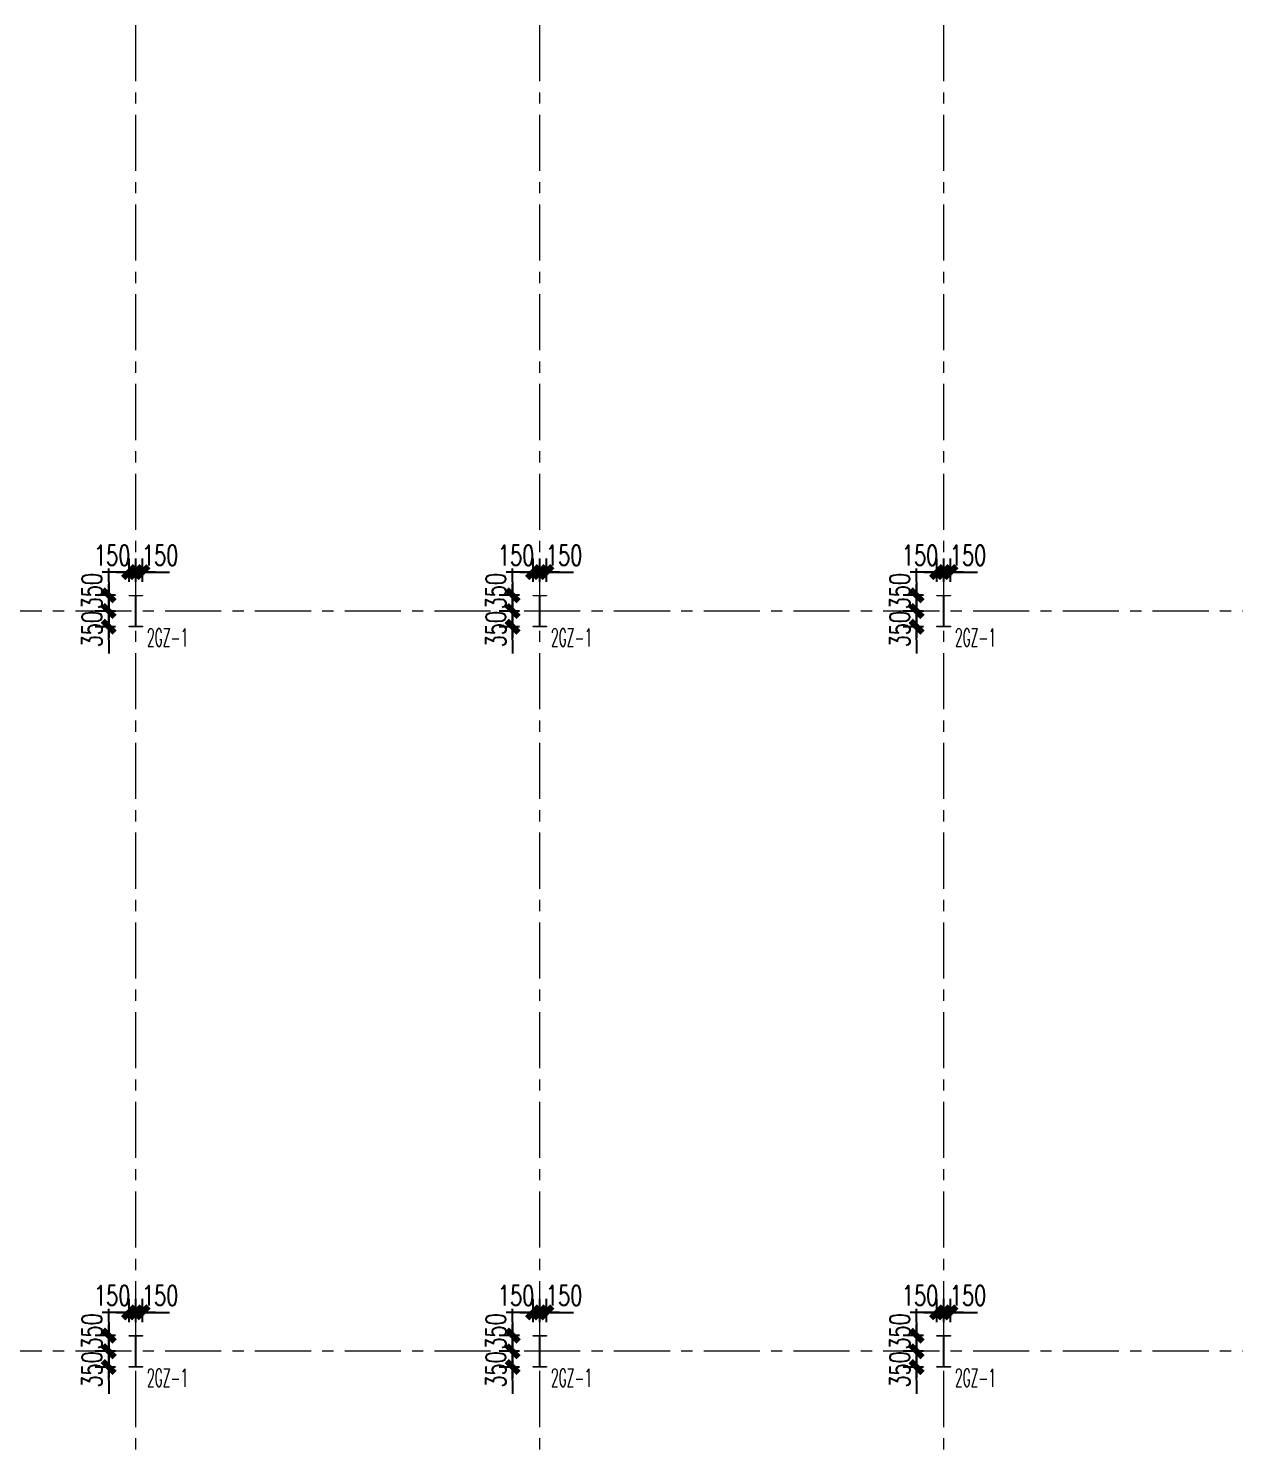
# Model space of a CAD drawing. Extents: x -1201378 to 2367219, y -619313 to 244905.
# Drawn here: x 168850 to 195722, y -33310 to -1613 of the extents above; entities that cross this region are included whole.
import ezdxf
from ezdxf.enums import TextEntityAlignment as Align

# ---------------------------------------------------------------- set-up
doc = ezdxf.new("R2010")
doc.units = 0
doc.header["$LTSCALE"] = 1000
doc.linetypes.add('CENTER', pattern=[2, 1.25, -0.25, 0.25, -0.25])
doc.layers.get('0').update_dxf_attribs({"linetype": 'CONTINUOUS'})
doc.layers.get('Defpoints').update_dxf_attribs({"linetype": 'CONTINUOUS'})
for name, color, linetype, lineweight in [('S-axis', 111, 'CONTINUOUS', 0), ('S-col', 2, 'CONTINUOUS', 0), ('S-dote', 5, 'CENTER', 0)]:
    doc.layers.add(name, color=color, linetype=linetype, lineweight=lineweight)
doc.layers.add('S-DIMZ', color=115, linetype='CONTINUOUS')
doc.layers.add('S-SGJ', color=21, linetype='CONTINUOUS')
doc.styles.add('SS1', font='tj-romans1.shx', dxfattribs={"width": 0.7, "bigfont": 'tj-hztxt1.shx'})
doc.dimstyles.new('S-150-ARCHI', dxfattribs={"dimscale": 150, "dimtxt": 3, "dimasz": 2, "dimexe": 2, "dimexo": 2, "dimgap": 1, "dimtad": 1, "dimdec": 0, "dimzin": 0, "dimdsep": 46, "dimtxsty": 'SS1', "dimblk1": 'TT', "dimblk2": 'TT', "dimsah": 1, "dimcen": 1, "dimclrd": 256, "dimclre": 256, "dimclrt": 256, "dimadec": 0, "dimazin": 0, "dimtfac": 1, "dimtdec": 0, "dimtix": 1, "dimtmove": 2, "dimatfit": 0, "dimldrblk": 'TT', "dimfxl": 2, "dimtolj": 1, "dimtzin": 0, "dimarcsym": 0})

# ---------------------------------------------------------------- blocks, each defined once
blk = doc.blocks.new('2#轴网')
at = {"layer": 'S-dote'}
for p, q in [((-128758.5, -270787), (-128758.5, -175298.2)), ((-119758.5, -270787), (-119758.5, -175298.2)), ((-110758.5, -270787), (-110758.5, -175298.2)), ((-74854.3, -214598.2), (-251154.3, -214598.2)), ((-74854.3, -231098.2), (-251154.3, -231098.2))]:
    blk.add_line(p, q, dxfattribs=at)
blk = doc.blocks.new('nt66')
at = {"layer": 'S-col'}
blk.add_lwpolyline([(-195790, 766820), (-195490, 766820), (-195490, 766808), (-195636, 766808), (-195636, 766132), (-195490, 766132), (-195490, 766120), (-195790, 766120), (-195790, 766132), (-195644, 766132), (-195644, 766808), (-195790, 766808)], close=True, dxfattribs=at)
blk = doc.blocks.new('33333')
for p in [(21786, -76900), (30786, -76900), (39786, -76900), (21786, -93400), (30786, -93400), (39786, -93400)]:
    blk.add_blockref('nt66', p)
blk = doc.blocks.new('TT')
blk.add_line((-0.97, 0), (0.97, 0))
at = {"const_width": 0.45}
blk.add_lwpolyline([(-0.44, -0.44), (0.44, 0.44)], dxfattribs=at)
blk = doc.blocks.new('*D4527')
at = {"layer": 'Defpoints', "color": 0, "transparency": 16777216}
for p in [(171242, -30230), (171242, -30748), (171392, -30748)]:
    blk.add_point(p, dxfattribs=at)
at = {"layer": 'S-DIMZ', "lineweight": -2, "transparency": 16777216}
for p, q in [((171242, -30448), (171242, -29930)), ((171392, -30448), (171392, -29930)), ((170942, -30230), (170642, -30230)), ((171392, -30230), (171242, -30230)), ((171692, -30230), (171992, -30230))]:
    blk.add_line(p, q, dxfattribs=at)
at = {"layer": 'S-DIMZ', "lineweight": -2, "transparency": 16777216, "xscale": 300, "yscale": 300, "zscale": 300}
blk.add_blockref('TT', (171242, -30230), dxfattribs=at)
at = {"layer": 'S-DIMZ', "lineweight": -2, "transparency": 16777216, "xscale": 300, "yscale": 300, "zscale": 300, "rotation": 180}
blk.add_blockref('TT', (171392, -30230), dxfattribs=at)
at = {"layer": 'S-DIMZ', "transparency": 16777216, "insert": (171785, -29855), "char_height": 450, "attachment_point": 5, "style": 'SS1'}
blk.add_mtext('\\A1;150', dxfattribs=at)
blk = doc.blocks.new('*D4528')
at = {"layer": 'Defpoints', "color": 0, "transparency": 16777216}
for p in [(171092, -30230), (171092, -30748), (171242, -30748)]:
    blk.add_point(p, dxfattribs=at)
at = {"layer": 'S-DIMZ', "lineweight": -2, "transparency": 16777216}
for p, q in [((171092, -30448), (171092, -29930)), ((171242, -30448), (171242, -29930)), ((170792, -30230), (170492, -30230)), ((171242, -30230), (171092, -30230)), ((171542, -30230), (171842, -30230))]:
    blk.add_line(p, q, dxfattribs=at)
at = {"layer": 'S-DIMZ', "lineweight": -2, "transparency": 16777216, "xscale": 300, "yscale": 300, "zscale": 300}
blk.add_blockref('TT', (171092, -30230), dxfattribs=at)
at = {"layer": 'S-DIMZ', "lineweight": -2, "transparency": 16777216, "xscale": 300, "yscale": 300, "zscale": 300, "rotation": 180}
blk.add_blockref('TT', (171242, -30230), dxfattribs=at)
at = {"layer": 'S-DIMZ', "transparency": 16777216, "insert": (170716, -29855), "char_height": 450, "attachment_point": 5, "style": 'SS1'}
blk.add_mtext('\\A1;150', dxfattribs=at)
blk = doc.blocks.new('*D4529')
at = {"layer": 'Defpoints', "color": 0, "transparency": 16777216}
for p in [(171092, -30748), (170638, -31098), (171092, -31098)]:
    blk.add_point(p, dxfattribs=at)
at = {"layer": 'S-DIMZ', "lineweight": -2, "transparency": 16777216}
for p, q in [((170638, -30448), (170638, -30148)), ((170792, -30748), (170338, -30748)), ((170638, -30748), (170638, -31098)), ((170792, -31098), (170338, -31098)), ((170638, -31398), (170638, -31698))]:
    blk.add_line(p, q, dxfattribs=at)
at = {"layer": 'S-DIMZ', "lineweight": -2, "transparency": 16777216, "xscale": 300, "yscale": 300, "zscale": 300}
for p, rotation in [((170638, -30748), 270), ((170638, -31098), 90)]:
    blk.add_blockref('TT', p, dxfattribs=dict(at, rotation=rotation))
at = {"layer": 'S-DIMZ', "transparency": 16777216, "insert": (170263, -30655), "char_height": 450, "attachment_point": 5, "rotation": 90, "style": 'SS1'}
blk.add_mtext('\\A1;350', dxfattribs=at)
blk = doc.blocks.new('*D4530')
at = {"layer": 'Defpoints', "color": 0, "transparency": 16777216}
for p in [(171092, -31098), (170638, -31448), (171092, -31448)]:
    blk.add_point(p, dxfattribs=at)
at = {"layer": 'S-DIMZ', "lineweight": -2, "transparency": 16777216}
for p, q in [((170638, -30798), (170638, -30498)), ((170792, -31098), (170338, -31098)), ((170638, -31098), (170638, -31448)), ((170792, -31448), (170338, -31448)), ((170638, -31748), (170638, -32048))]:
    blk.add_line(p, q, dxfattribs=at)
at = {"layer": 'S-DIMZ', "lineweight": -2, "transparency": 16777216, "xscale": 300, "yscale": 300, "zscale": 300}
for p, rotation in [((170638, -31098), 270), ((170638, -31448), 90)]:
    blk.add_blockref('TT', p, dxfattribs=dict(at, rotation=rotation))
at = {"layer": 'S-DIMZ', "transparency": 16777216, "insert": (170263, -31502), "char_height": 450, "attachment_point": 5, "rotation": 90, "style": 'SS1'}
blk.add_mtext('\\A1;350', dxfattribs=at)
blk = doc.blocks.new('*D4531')
at = {"layer": 'Defpoints', "color": 0, "transparency": 16777216}
for p in [(180242, -30230), (180242, -30748), (180392, -30748)]:
    blk.add_point(p, dxfattribs=at)
at = {"layer": 'S-DIMZ', "lineweight": -2, "transparency": 16777216}
for p, q in [((180242, -30448), (180242, -29930)), ((180392, -30448), (180392, -29930)), ((179942, -30230), (179642, -30230)), ((180392, -30230), (180242, -30230)), ((180692, -30230), (180992, -30230))]:
    blk.add_line(p, q, dxfattribs=at)
at = {"layer": 'S-DIMZ', "lineweight": -2, "transparency": 16777216, "xscale": 300, "yscale": 300, "zscale": 300}
blk.add_blockref('TT', (180242, -30230), dxfattribs=at)
at = {"layer": 'S-DIMZ', "lineweight": -2, "transparency": 16777216, "xscale": 300, "yscale": 300, "zscale": 300, "rotation": 180}
blk.add_blockref('TT', (180392, -30230), dxfattribs=at)
at = {"layer": 'S-DIMZ', "transparency": 16777216, "insert": (180785, -29855), "char_height": 450, "attachment_point": 5, "style": 'SS1'}
blk.add_mtext('\\A1;150', dxfattribs=at)
blk = doc.blocks.new('*D4532')
at = {"layer": 'Defpoints', "color": 0, "transparency": 16777216}
for p in [(180092, -30230), (180092, -30748), (180242, -30748)]:
    blk.add_point(p, dxfattribs=at)
at = {"layer": 'S-DIMZ', "lineweight": -2, "transparency": 16777216}
for p, q in [((180092, -30448), (180092, -29930)), ((180242, -30448), (180242, -29930)), ((179792, -30230), (179492, -30230)), ((180242, -30230), (180092, -30230)), ((180542, -30230), (180842, -30230))]:
    blk.add_line(p, q, dxfattribs=at)
at = {"layer": 'S-DIMZ', "lineweight": -2, "transparency": 16777216, "xscale": 300, "yscale": 300, "zscale": 300}
blk.add_blockref('TT', (180092, -30230), dxfattribs=at)
at = {"layer": 'S-DIMZ', "lineweight": -2, "transparency": 16777216, "xscale": 300, "yscale": 300, "zscale": 300, "rotation": 180}
blk.add_blockref('TT', (180242, -30230), dxfattribs=at)
at = {"layer": 'S-DIMZ', "transparency": 16777216, "insert": (179716, -29855), "char_height": 450, "attachment_point": 5, "style": 'SS1'}
blk.add_mtext('\\A1;150', dxfattribs=at)
blk = doc.blocks.new('*D4533')
at = {"layer": 'Defpoints', "color": 0, "transparency": 16777216}
for p in [(180092, -30748), (179638, -31098), (180092, -31098)]:
    blk.add_point(p, dxfattribs=at)
at = {"layer": 'S-DIMZ', "lineweight": -2, "transparency": 16777216}
for p, q in [((179638, -30448), (179638, -30148)), ((179792, -30748), (179338, -30748)), ((179638, -30748), (179638, -31098)), ((179792, -31098), (179338, -31098)), ((179638, -31398), (179638, -31698))]:
    blk.add_line(p, q, dxfattribs=at)
at = {"layer": 'S-DIMZ', "lineweight": -2, "transparency": 16777216, "xscale": 300, "yscale": 300, "zscale": 300}
for p, rotation in [((179638, -30748), 270), ((179638, -31098), 90)]:
    blk.add_blockref('TT', p, dxfattribs=dict(at, rotation=rotation))
at = {"layer": 'S-DIMZ', "transparency": 16777216, "insert": (179263, -30655), "char_height": 450, "attachment_point": 5, "rotation": 90, "style": 'SS1'}
blk.add_mtext('\\A1;350', dxfattribs=at)
blk = doc.blocks.new('*D4534')
at = {"layer": 'Defpoints', "color": 0, "transparency": 16777216}
for p in [(180092, -31098), (179638, -31448), (180092, -31448)]:
    blk.add_point(p, dxfattribs=at)
at = {"layer": 'S-DIMZ', "lineweight": -2, "transparency": 16777216}
for p, q in [((179638, -30798), (179638, -30498)), ((179792, -31098), (179338, -31098)), ((179638, -31098), (179638, -31448)), ((179792, -31448), (179338, -31448)), ((179638, -31748), (179638, -32048))]:
    blk.add_line(p, q, dxfattribs=at)
at = {"layer": 'S-DIMZ', "lineweight": -2, "transparency": 16777216, "xscale": 300, "yscale": 300, "zscale": 300}
for p, rotation in [((179638, -31098), 270), ((179638, -31448), 90)]:
    blk.add_blockref('TT', p, dxfattribs=dict(at, rotation=rotation))
at = {"layer": 'S-DIMZ', "transparency": 16777216, "insert": (179263, -31502), "char_height": 450, "attachment_point": 5, "rotation": 90, "style": 'SS1'}
blk.add_mtext('\\A1;350', dxfattribs=at)
blk = doc.blocks.new('*D4485')
at = {"layer": 'Defpoints', "color": 0, "transparency": 16777216}
for p in [(189242, -30230), (189242, -30748), (189392, -30748)]:
    blk.add_point(p, dxfattribs=at)
at = {"layer": 'S-DIMZ', "lineweight": -2, "transparency": 16777216}
for p, q in [((189242, -30448), (189242, -29930)), ((189392, -30448), (189392, -29930)), ((188942, -30230), (188642, -30230)), ((189392, -30230), (189242, -30230)), ((189692, -30230), (189992, -30230))]:
    blk.add_line(p, q, dxfattribs=at)
at = {"layer": 'S-DIMZ', "lineweight": -2, "transparency": 16777216, "xscale": 300, "yscale": 300, "zscale": 300}
blk.add_blockref('TT', (189242, -30230), dxfattribs=at)
at = {"layer": 'S-DIMZ', "lineweight": -2, "transparency": 16777216, "xscale": 300, "yscale": 300, "zscale": 300, "rotation": 180}
blk.add_blockref('TT', (189392, -30230), dxfattribs=at)
at = {"layer": 'S-DIMZ', "transparency": 16777216, "insert": (189785, -29855), "char_height": 450, "attachment_point": 5, "style": 'SS1'}
blk.add_mtext('\\A1;150', dxfattribs=at)
blk = doc.blocks.new('*D4486')
at = {"layer": 'Defpoints', "color": 0, "transparency": 16777216}
for p in [(189092, -30230), (189092, -30748), (189242, -30748)]:
    blk.add_point(p, dxfattribs=at)
at = {"layer": 'S-DIMZ', "lineweight": -2, "transparency": 16777216}
for p, q in [((189092, -30448), (189092, -29930)), ((189242, -30448), (189242, -29930)), ((188792, -30230), (188492, -30230)), ((189242, -30230), (189092, -30230)), ((189542, -30230), (189842, -30230))]:
    blk.add_line(p, q, dxfattribs=at)
at = {"layer": 'S-DIMZ', "lineweight": -2, "transparency": 16777216, "xscale": 300, "yscale": 300, "zscale": 300}
blk.add_blockref('TT', (189092, -30230), dxfattribs=at)
at = {"layer": 'S-DIMZ', "lineweight": -2, "transparency": 16777216, "xscale": 300, "yscale": 300, "zscale": 300, "rotation": 180}
blk.add_blockref('TT', (189242, -30230), dxfattribs=at)
at = {"layer": 'S-DIMZ', "transparency": 16777216, "insert": (188716, -29855), "char_height": 450, "attachment_point": 5, "style": 'SS1'}
blk.add_mtext('\\A1;150', dxfattribs=at)
blk = doc.blocks.new('*D4487')
at = {"layer": 'Defpoints', "color": 0, "transparency": 16777216}
for p in [(189092, -30748), (188638, -31098), (189092, -31098)]:
    blk.add_point(p, dxfattribs=at)
at = {"layer": 'S-DIMZ', "lineweight": -2, "transparency": 16777216}
for p, q in [((188638, -30448), (188638, -30148)), ((188792, -30748), (188338, -30748)), ((188638, -30748), (188638, -31098)), ((188792, -31098), (188338, -31098)), ((188638, -31398), (188638, -31698))]:
    blk.add_line(p, q, dxfattribs=at)
at = {"layer": 'S-DIMZ', "lineweight": -2, "transparency": 16777216, "xscale": 300, "yscale": 300, "zscale": 300}
for p, rotation in [((188638, -30748), 270), ((188638, -31098), 90)]:
    blk.add_blockref('TT', p, dxfattribs=dict(at, rotation=rotation))
at = {"layer": 'S-DIMZ', "transparency": 16777216, "insert": (188263, -30655), "char_height": 450, "attachment_point": 5, "rotation": 90, "style": 'SS1'}
blk.add_mtext('\\A1;350', dxfattribs=at)
blk = doc.blocks.new('*D4488')
at = {"layer": 'Defpoints', "color": 0, "transparency": 16777216}
for p in [(189092, -31098), (188638, -31448), (189092, -31448)]:
    blk.add_point(p, dxfattribs=at)
at = {"layer": 'S-DIMZ', "lineweight": -2, "transparency": 16777216}
for p, q in [((188638, -30798), (188638, -30498)), ((188792, -31098), (188338, -31098)), ((188638, -31098), (188638, -31448)), ((188792, -31448), (188338, -31448)), ((188638, -31748), (188638, -32048))]:
    blk.add_line(p, q, dxfattribs=at)
at = {"layer": 'S-DIMZ', "lineweight": -2, "transparency": 16777216, "xscale": 300, "yscale": 300, "zscale": 300}
for p, rotation in [((188638, -31098), 270), ((188638, -31448), 90)]:
    blk.add_blockref('TT', p, dxfattribs=dict(at, rotation=rotation))
at = {"layer": 'S-DIMZ', "transparency": 16777216, "insert": (188263, -31502), "char_height": 450, "attachment_point": 5, "rotation": 90, "style": 'SS1'}
blk.add_mtext('\\A1;350', dxfattribs=at)
blk = doc.blocks.new('*D4597')
at = {"layer": 'Defpoints', "color": 0, "transparency": 16777216}
for p in [(171242, -13730), (171242, -14248), (171392, -14248)]:
    blk.add_point(p, dxfattribs=at)
at = {"layer": 'S-DIMZ', "lineweight": -2, "transparency": 16777216}
for p, q in [((171242, -13948), (171242, -13430)), ((171392, -13948), (171392, -13430)), ((170942, -13730), (170642, -13730)), ((171392, -13730), (171242, -13730)), ((171692, -13730), (171992, -13730))]:
    blk.add_line(p, q, dxfattribs=at)
at = {"layer": 'S-DIMZ', "lineweight": -2, "transparency": 16777216, "xscale": 300, "yscale": 300, "zscale": 300}
blk.add_blockref('TT', (171242, -13730), dxfattribs=at)
at = {"layer": 'S-DIMZ', "lineweight": -2, "transparency": 16777216, "xscale": 300, "yscale": 300, "zscale": 300, "rotation": 180}
blk.add_blockref('TT', (171392, -13730), dxfattribs=at)
at = {"layer": 'S-DIMZ', "transparency": 16777216, "insert": (171785, -13355), "char_height": 450, "attachment_point": 5, "style": 'SS1'}
blk.add_mtext('\\A1;150', dxfattribs=at)
blk = doc.blocks.new('*D4598')
at = {"layer": 'Defpoints', "color": 0, "transparency": 16777216}
for p in [(171092, -13730), (171092, -14248), (171242, -14248)]:
    blk.add_point(p, dxfattribs=at)
at = {"layer": 'S-DIMZ', "lineweight": -2, "transparency": 16777216}
for p, q in [((171092, -13948), (171092, -13430)), ((171242, -13948), (171242, -13430)), ((170792, -13730), (170492, -13730)), ((171242, -13730), (171092, -13730)), ((171542, -13730), (171842, -13730))]:
    blk.add_line(p, q, dxfattribs=at)
at = {"layer": 'S-DIMZ', "lineweight": -2, "transparency": 16777216, "xscale": 300, "yscale": 300, "zscale": 300}
blk.add_blockref('TT', (171092, -13730), dxfattribs=at)
at = {"layer": 'S-DIMZ', "lineweight": -2, "transparency": 16777216, "xscale": 300, "yscale": 300, "zscale": 300, "rotation": 180}
blk.add_blockref('TT', (171242, -13730), dxfattribs=at)
at = {"layer": 'S-DIMZ', "transparency": 16777216, "insert": (170716, -13355), "char_height": 450, "attachment_point": 5, "style": 'SS1'}
blk.add_mtext('\\A1;150', dxfattribs=at)
blk = doc.blocks.new('*D4599')
at = {"layer": 'Defpoints', "color": 0, "transparency": 16777216}
for p in [(171092, -14248), (170638, -14598), (171092, -14598)]:
    blk.add_point(p, dxfattribs=at)
at = {"layer": 'S-DIMZ', "lineweight": -2, "transparency": 16777216}
for p, q in [((170638, -13948), (170638, -13648)), ((170792, -14248), (170338, -14248)), ((170638, -14248), (170638, -14598)), ((170792, -14598), (170338, -14598)), ((170638, -14898), (170638, -15198))]:
    blk.add_line(p, q, dxfattribs=at)
at = {"layer": 'S-DIMZ', "lineweight": -2, "transparency": 16777216, "xscale": 300, "yscale": 300, "zscale": 300}
for p, rotation in [((170638, -14248), 270), ((170638, -14598), 90)]:
    blk.add_blockref('TT', p, dxfattribs=dict(at, rotation=rotation))
at = {"layer": 'S-DIMZ', "transparency": 16777216, "insert": (170263, -14155), "char_height": 450, "attachment_point": 5, "rotation": 90, "style": 'SS1'}
blk.add_mtext('\\A1;350', dxfattribs=at)
blk = doc.blocks.new('*D4600')
at = {"layer": 'Defpoints', "color": 0, "transparency": 16777216}
for p in [(171092, -14598), (170638, -14948), (171092, -14948)]:
    blk.add_point(p, dxfattribs=at)
at = {"layer": 'S-DIMZ', "lineweight": -2, "transparency": 16777216}
for p, q in [((170638, -14298), (170638, -13998)), ((170792, -14598), (170338, -14598)), ((170638, -14598), (170638, -14948)), ((170792, -14948), (170338, -14948)), ((170638, -15248), (170638, -15548))]:
    blk.add_line(p, q, dxfattribs=at)
at = {"layer": 'S-DIMZ', "lineweight": -2, "transparency": 16777216, "xscale": 300, "yscale": 300, "zscale": 300}
for p, rotation in [((170638, -14598), 270), ((170638, -14948), 90)]:
    blk.add_blockref('TT', p, dxfattribs=dict(at, rotation=rotation))
at = {"layer": 'S-DIMZ', "transparency": 16777216, "insert": (170263, -15002), "char_height": 450, "attachment_point": 5, "rotation": 90, "style": 'SS1'}
blk.add_mtext('\\A1;350', dxfattribs=at)
blk = doc.blocks.new('*D4601')
at = {"layer": 'Defpoints', "color": 0, "transparency": 16777216}
for p in [(180242, -13730), (180242, -14248), (180392, -14248)]:
    blk.add_point(p, dxfattribs=at)
at = {"layer": 'S-DIMZ', "lineweight": -2, "transparency": 16777216}
for p, q in [((180242, -13948), (180242, -13430)), ((180392, -13948), (180392, -13430)), ((179942, -13730), (179642, -13730)), ((180392, -13730), (180242, -13730)), ((180692, -13730), (180992, -13730))]:
    blk.add_line(p, q, dxfattribs=at)
at = {"layer": 'S-DIMZ', "lineweight": -2, "transparency": 16777216, "xscale": 300, "yscale": 300, "zscale": 300}
blk.add_blockref('TT', (180242, -13730), dxfattribs=at)
at = {"layer": 'S-DIMZ', "lineweight": -2, "transparency": 16777216, "xscale": 300, "yscale": 300, "zscale": 300, "rotation": 180}
blk.add_blockref('TT', (180392, -13730), dxfattribs=at)
at = {"layer": 'S-DIMZ', "transparency": 16777216, "insert": (180785, -13355), "char_height": 450, "attachment_point": 5, "style": 'SS1'}
blk.add_mtext('\\A1;150', dxfattribs=at)
blk = doc.blocks.new('*D4602')
at = {"layer": 'Defpoints', "color": 0, "transparency": 16777216}
for p in [(180092, -13730), (180092, -14248), (180242, -14248)]:
    blk.add_point(p, dxfattribs=at)
at = {"layer": 'S-DIMZ', "lineweight": -2, "transparency": 16777216}
for p, q in [((180092, -13948), (180092, -13430)), ((180242, -13948), (180242, -13430)), ((179792, -13730), (179492, -13730)), ((180242, -13730), (180092, -13730)), ((180542, -13730), (180842, -13730))]:
    blk.add_line(p, q, dxfattribs=at)
at = {"layer": 'S-DIMZ', "lineweight": -2, "transparency": 16777216, "xscale": 300, "yscale": 300, "zscale": 300}
blk.add_blockref('TT', (180092, -13730), dxfattribs=at)
at = {"layer": 'S-DIMZ', "lineweight": -2, "transparency": 16777216, "xscale": 300, "yscale": 300, "zscale": 300, "rotation": 180}
blk.add_blockref('TT', (180242, -13730), dxfattribs=at)
at = {"layer": 'S-DIMZ', "transparency": 16777216, "insert": (179716, -13355), "char_height": 450, "attachment_point": 5, "style": 'SS1'}
blk.add_mtext('\\A1;150', dxfattribs=at)
blk = doc.blocks.new('*D4603')
at = {"layer": 'Defpoints', "color": 0, "transparency": 16777216}
for p in [(180092, -14248), (179638, -14598), (180092, -14598)]:
    blk.add_point(p, dxfattribs=at)
at = {"layer": 'S-DIMZ', "lineweight": -2, "transparency": 16777216}
for p, q in [((179638, -13948), (179638, -13648)), ((179792, -14248), (179338, -14248)), ((179638, -14248), (179638, -14598)), ((179792, -14598), (179338, -14598)), ((179638, -14898), (179638, -15198))]:
    blk.add_line(p, q, dxfattribs=at)
at = {"layer": 'S-DIMZ', "lineweight": -2, "transparency": 16777216, "xscale": 300, "yscale": 300, "zscale": 300}
for p, rotation in [((179638, -14248), 270), ((179638, -14598), 90)]:
    blk.add_blockref('TT', p, dxfattribs=dict(at, rotation=rotation))
at = {"layer": 'S-DIMZ', "transparency": 16777216, "insert": (179263, -14155), "char_height": 450, "attachment_point": 5, "rotation": 90, "style": 'SS1'}
blk.add_mtext('\\A1;350', dxfattribs=at)
blk = doc.blocks.new('*D4604')
at = {"layer": 'Defpoints', "color": 0, "transparency": 16777216}
for p in [(180092, -14598), (179638, -14948), (180092, -14948)]:
    blk.add_point(p, dxfattribs=at)
at = {"layer": 'S-DIMZ', "lineweight": -2, "transparency": 16777216}
for p, q in [((179638, -14298), (179638, -13998)), ((179792, -14598), (179338, -14598)), ((179638, -14598), (179638, -14948)), ((179792, -14948), (179338, -14948)), ((179638, -15248), (179638, -15548))]:
    blk.add_line(p, q, dxfattribs=at)
at = {"layer": 'S-DIMZ', "lineweight": -2, "transparency": 16777216, "xscale": 300, "yscale": 300, "zscale": 300}
for p, rotation in [((179638, -14598), 270), ((179638, -14948), 90)]:
    blk.add_blockref('TT', p, dxfattribs=dict(at, rotation=rotation))
at = {"layer": 'S-DIMZ', "transparency": 16777216, "insert": (179263, -15002), "char_height": 450, "attachment_point": 5, "rotation": 90, "style": 'SS1'}
blk.add_mtext('\\A1;350', dxfattribs=at)
blk = doc.blocks.new('*D4555')
at = {"layer": 'Defpoints', "color": 0, "transparency": 16777216}
for p in [(189242, -13730), (189242, -14248), (189392, -14248)]:
    blk.add_point(p, dxfattribs=at)
at = {"layer": 'S-DIMZ', "lineweight": -2, "transparency": 16777216}
for p, q in [((189242, -13948), (189242, -13430)), ((189392, -13948), (189392, -13430)), ((188942, -13730), (188642, -13730)), ((189392, -13730), (189242, -13730)), ((189692, -13730), (189992, -13730))]:
    blk.add_line(p, q, dxfattribs=at)
at = {"layer": 'S-DIMZ', "lineweight": -2, "transparency": 16777216, "xscale": 300, "yscale": 300, "zscale": 300}
blk.add_blockref('TT', (189242, -13730), dxfattribs=at)
at = {"layer": 'S-DIMZ', "lineweight": -2, "transparency": 16777216, "xscale": 300, "yscale": 300, "zscale": 300, "rotation": 180}
blk.add_blockref('TT', (189392, -13730), dxfattribs=at)
at = {"layer": 'S-DIMZ', "transparency": 16777216, "insert": (189785, -13355), "char_height": 450, "attachment_point": 5, "style": 'SS1'}
blk.add_mtext('\\A1;150', dxfattribs=at)
blk = doc.blocks.new('*D4556')
at = {"layer": 'Defpoints', "color": 0, "transparency": 16777216}
for p in [(189092, -13730), (189092, -14248), (189242, -14248)]:
    blk.add_point(p, dxfattribs=at)
at = {"layer": 'S-DIMZ', "lineweight": -2, "transparency": 16777216}
for p, q in [((189092, -13948), (189092, -13430)), ((189242, -13948), (189242, -13430)), ((188792, -13730), (188492, -13730)), ((189242, -13730), (189092, -13730)), ((189542, -13730), (189842, -13730))]:
    blk.add_line(p, q, dxfattribs=at)
at = {"layer": 'S-DIMZ', "lineweight": -2, "transparency": 16777216, "xscale": 300, "yscale": 300, "zscale": 300}
blk.add_blockref('TT', (189092, -13730), dxfattribs=at)
at = {"layer": 'S-DIMZ', "lineweight": -2, "transparency": 16777216, "xscale": 300, "yscale": 300, "zscale": 300, "rotation": 180}
blk.add_blockref('TT', (189242, -13730), dxfattribs=at)
at = {"layer": 'S-DIMZ', "transparency": 16777216, "insert": (188716, -13355), "char_height": 450, "attachment_point": 5, "style": 'SS1'}
blk.add_mtext('\\A1;150', dxfattribs=at)
blk = doc.blocks.new('*D4557')
at = {"layer": 'Defpoints', "color": 0, "transparency": 16777216}
for p in [(189092, -14248), (188638, -14598), (189092, -14598)]:
    blk.add_point(p, dxfattribs=at)
at = {"layer": 'S-DIMZ', "lineweight": -2, "transparency": 16777216}
for p, q in [((188638, -13948), (188638, -13648)), ((188792, -14248), (188338, -14248)), ((188638, -14248), (188638, -14598)), ((188792, -14598), (188338, -14598)), ((188638, -14898), (188638, -15198))]:
    blk.add_line(p, q, dxfattribs=at)
at = {"layer": 'S-DIMZ', "lineweight": -2, "transparency": 16777216, "xscale": 300, "yscale": 300, "zscale": 300}
for p, rotation in [((188638, -14248), 270), ((188638, -14598), 90)]:
    blk.add_blockref('TT', p, dxfattribs=dict(at, rotation=rotation))
at = {"layer": 'S-DIMZ', "transparency": 16777216, "insert": (188263, -14155), "char_height": 450, "attachment_point": 5, "rotation": 90, "style": 'SS1'}
blk.add_mtext('\\A1;350', dxfattribs=at)
blk = doc.blocks.new('*D4558')
at = {"layer": 'Defpoints', "color": 0, "transparency": 16777216}
for p in [(189092, -14598), (188638, -14948), (189092, -14948)]:
    blk.add_point(p, dxfattribs=at)
at = {"layer": 'S-DIMZ', "lineweight": -2, "transparency": 16777216}
for p, q in [((188638, -14298), (188638, -13998)), ((188792, -14598), (188338, -14598)), ((188638, -14598), (188638, -14948)), ((188792, -14948), (188338, -14948)), ((188638, -15248), (188638, -15548))]:
    blk.add_line(p, q, dxfattribs=at)
at = {"layer": 'S-DIMZ', "lineweight": -2, "transparency": 16777216, "xscale": 300, "yscale": 300, "zscale": 300}
for p, rotation in [((188638, -14598), 270), ((188638, -14948), 90)]:
    blk.add_blockref('TT', p, dxfattribs=dict(at, rotation=rotation))
at = {"layer": 'S-DIMZ', "transparency": 16777216, "insert": (188263, -15002), "char_height": 450, "attachment_point": 5, "rotation": 90, "style": 'SS1'}
blk.add_mtext('\\A1;350', dxfattribs=at)

msp = doc.modelspace()

# ---------------------------------------------------------------- block references
at = {"layer": 'S-axis'}
msp.add_blockref('2#轴网', (300000, 200000), dxfattribs=at)
at = {"layer": 'S-col'}
msp.add_blockref('33333', (345095.7, -704168.2), dxfattribs=at)

# ---------------------------------------------------------------- texts
at = {"layer": 'S-SGJ', "style": 'SS1', "width": 0.5}
for p in [(171492.2, -15187.1), (180492.2, -15187.1), (189492.2, -15187.1), (171492.2, -31687.1), (180492.2, -31687.1), (189492.2, -31687.1)]:
    msp.add_text('2GZ-1', height=400, dxfattribs=at).set_placement(p, align=Align.MIDDLE_LEFT)

# ---------------------------------------------------------------- dimensions: what is measured, and where the dimension line sits
at = {"layer": 'S-DIMZ'}
for base, p1, p2, picture, middle in [((171091.5, -13730.4), (171241.5, -14248.2), (171091.5, -14248.2), '*D4598', (170716, -13355.4)), ((171241.5, -13730.4), (171391.5, -14248.2), (171241.5, -14248.2), '*D4597', (171784.5, -13355.4)), ((180091.5, -13730.4), (180241.5, -14248.2), (180091.5, -14248.2), '*D4602', (179716, -13355.4)), ((180241.5, -13730.4), (180391.5, -14248.2), (180241.5, -14248.2), '*D4601', (180784.5, -13355.4)), ((189091.5, -13730.4), (189241.5, -14248.2), (189091.5, -14248.2), '*D4556', (188716, -13355.4)), ((189241.5, -13730.4), (189391.5, -14248.2), (189241.5, -14248.2), '*D4555', (189784.5, -13355.4)), ((171091.5, -30230.4), (171241.5, -30748.2), (171091.5, -30748.2), '*D4528', (170716, -29855.4)), ((171241.5, -30230.4), (171391.5, -30748.2), (171241.5, -30748.2), '*D4527', (171784.5, -29855.4)), ((180091.5, -30230.4), (180241.5, -30748.2), (180091.5, -30748.2), '*D4532', (179716, -29855.4)), ((180241.5, -30230.4), (180391.5, -30748.2), (180241.5, -30748.2), '*D4531', (180784.5, -29855.4)), ((189091.5, -30230.4), (189241.5, -30748.2), (189091.5, -30748.2), '*D4486', (188716, -29855.4)), ((189241.5, -30230.4), (189391.5, -30748.2), (189241.5, -30748.2), '*D4485', (189784.5, -29855.4))]:
    dim = msp.add_linear_dim(base=base, p1=p1, p2=p2, dimstyle='S-150-ARCHI', dxfattribs=at)
    dim.commit()
    dim.dimension.update_dxf_attribs({"geometry": picture, "text_midpoint": middle, "dimtype": 160})
for base, p1, p2, picture, middle in [((170638.4, -14598.2), (171091.5, -14248.2), (171091.5, -14598.2), '*D4599', (170263.4, -14155.2)), ((179638.4, -14598.2), (180091.5, -14248.2), (180091.5, -14598.2), '*D4603', (179263.4, -14155.2)), ((188638.4, -14598.2), (189091.5, -14248.2), (189091.5, -14598.2), '*D4557', (188263.4, -14155.2)), ((170638.4, -14948.2), (171091.5, -14598.2), (171091.5, -14948.2), '*D4600', (170263.4, -15002.1)), ((179638.4, -14948.2), (180091.5, -14598.2), (180091.5, -14948.2), '*D4604', (179263.4, -15002.1)), ((188638.4, -14948.2), (189091.5, -14598.2), (189091.5, -14948.2), '*D4558', (188263.4, -15002.1)), ((170638.4, -31098.2), (171091.5, -30748.2), (171091.5, -31098.2), '*D4529', (170263.4, -30655.2)), ((179638.4, -31098.2), (180091.5, -30748.2), (180091.5, -31098.2), '*D4533', (179263.4, -30655.2)), ((188638.4, -31098.2), (189091.5, -30748.2), (189091.5, -31098.2), '*D4487', (188263.4, -30655.2)), ((170638.4, -31448.2), (171091.5, -31098.2), (171091.5, -31448.2), '*D4530', (170263.4, -31502.1)), ((179638.4, -31448.2), (180091.5, -31098.2), (180091.5, -31448.2), '*D4534', (179263.4, -31502.1)), ((188638.4, -31448.2), (189091.5, -31098.2), (189091.5, -31448.2), '*D4488', (188263.4, -31502.1))]:
    dim = msp.add_linear_dim(base=base, p1=p1, p2=p2, angle=90, dimstyle='S-150-ARCHI', dxfattribs=at)
    dim.commit()
    dim.dimension.update_dxf_attribs({"geometry": picture, "text_midpoint": middle, "dimtype": 160})

doc.saveas('drawing.dxf')
